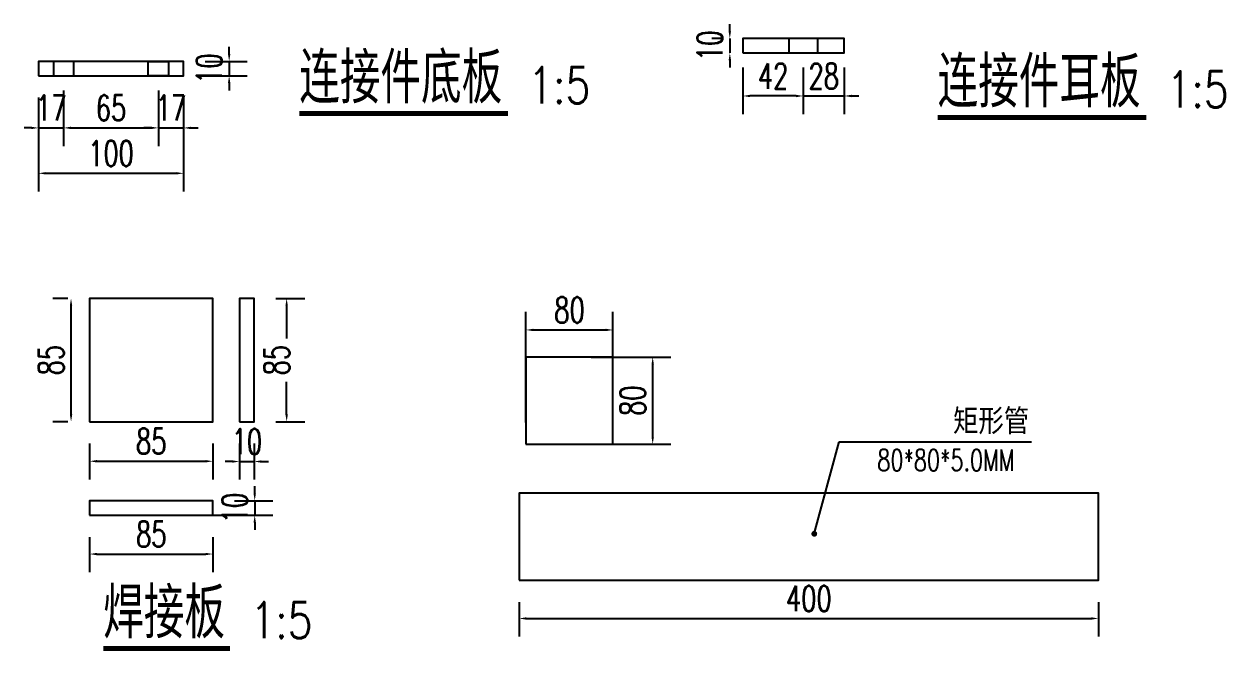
# Model space of a CAD drawing. Header units: millimetres. Extents: x -1471591 to 944464, y -468930 to 547002.
# Drawn here: x -940353 to -939525, y -40779 to -40347 of the extents above; entities that cross this region are included whole.
import ezdxf

# ---------------------------------------------------------------- set-up
doc = ezdxf.new("R2010")
doc.units = ezdxf.units.MM
doc.header["$LTSCALE"] = 10
doc.header["$PDMODE"] = 35
for name, color, linetype in [('DIM_LEAD', 3, 'Continuous'), ('DIM_SYMB', 3, 'Continuous'), ('PUB_TEXT', 7, 'Continuous'), ('W-STEEL_FRAME钢架', 3, 'Continuous')]:
    doc.layers.add(name, color=color, linetype=linetype)
doc.styles.add('_TCH_DIM', font='SIMPLEX.shx', dxfattribs={"bigfont": 'hztxt.shx'})
doc.styles.get("Standard").update_dxf_attribs({"font": 'simplex.shx', "width": 0.8, "bigfont": 'hztxt.shx'})
doc.styles.add('STANDARD_T3', font='simplex.shx', dxfattribs={"width": 0.7, "bigfont": 'hztxt.shx'})
doc.dimstyles.new('W&&5', dxfattribs={"dimtxt": 17.5, "dimasz": 5, "dimexe": 12.5, "dimexo": 15, "dimgap": 5, "dimtad": 1, "dimdec": 0, "dimzin": 0, "dimdsep": 46, "dimtxsty": 'STANDARD_T3', "dimcen": 0.09, "dimclrd": 1, "dimclre": 1, "dimclrt": 7, "dimazin": 2, "dimtfac": 1, "dimtdec": 0, "dimtix": 1, "dimtmove": 2, "dimatfit": 3, "dimfxl": 0, "dimtolj": 1, "dimtzin": 0, "dimarcsym": 0})

# ---------------------------------------------------------------- blocks, each defined once
blk = doc.blocks.new('*D1772')
at = {"color": 1, "lineweight": -2, "transparency": 16777216}
for p, q in [((-940307.88, -40636.07), (-940307.88, -40660.85)), ((-940222.88, -40636.07), (-940222.88, -40660.85)), ((-940302.88, -40648.35), (-940227.88, -40648.35))]:
    blk.add_line(p, q, dxfattribs=at)
at = {"color": 1, "transparency": 16777216}
for points in [[(-940302.88, -40647.52), (-940302.88, -40649.19), (-940307.88, -40648.35)], [(-940227.88, -40647.52), (-940227.88, -40649.19), (-940222.88, -40648.35)]]:
    blk.add_solid(points, dxfattribs=at)
at = {"layer": 'Defpoints', "color": 0, "transparency": 16777216}
for p in [(-940307.88, -40621.07), (-940222.88, -40621.07), (-940222.88, -40648.35)]:
    blk.add_point(p, dxfattribs=at)
at = {"color": 7, "transparency": 16777216, "insert": (-940265.38, -40634.6), "char_height": 17.5, "attachment_point": 5, "style": 'STANDARD_T3'}
blk.add_mtext('\\A1;85', dxfattribs=at)
blk = doc.blocks.new('*D1773')
at = {"color": 1, "lineweight": -2, "transparency": 16777216}
for p, q in [((-940322.88, -40536.07), (-940333.19, -40536.07)), ((-940320.69, -40616.07), (-940320.69, -40541.07)), ((-940322.88, -40621.07), (-940333.19, -40621.07))]:
    blk.add_line(p, q, dxfattribs=at)
at = {"color": 1, "transparency": 16777216}
for points in [[(-940321.52, -40541.07), (-940319.86, -40541.07), (-940320.69, -40536.07)], [(-940321.52, -40616.07), (-940319.86, -40616.07), (-940320.69, -40621.07)]]:
    blk.add_solid(points, dxfattribs=at)
at = {"layer": 'Defpoints', "color": 0, "transparency": 16777216}
for p in [(-940320.69, -40536.07), (-940307.88, -40536.07), (-940307.88, -40621.07)]:
    blk.add_point(p, dxfattribs=at)
at = {"color": 7, "transparency": 16777216, "insert": (-940334.44, -40578.57), "char_height": 17.5, "attachment_point": 5, "rotation": 90, "style": 'STANDARD_T3'}
blk.add_mtext('\\A1;85', dxfattribs=at)
blk = doc.blocks.new('*D474')
at = {"color": 1, "lineweight": -2, "transparency": 16777216}
for p, q in [((-940204.44, -40636.07), (-940204.44, -40661.05)), ((-940194.44, -40636.07), (-940194.44, -40661.05)), ((-940209.44, -40648.55), (-940214.44, -40648.55)), ((-940204.44, -40648.55), (-940194.44, -40648.55)), ((-940189.44, -40648.55), (-940184.44, -40648.55))]:
    blk.add_line(p, q, dxfattribs=at)
at = {"color": 1, "transparency": 16777216}
for points in [[(-940209.44, -40647.72), (-940209.44, -40649.39), (-940204.44, -40648.55)], [(-940189.44, -40647.72), (-940189.44, -40649.39), (-940194.44, -40648.55)]]:
    blk.add_solid(points, dxfattribs=at)
at = {"layer": 'Defpoints', "color": 0, "transparency": 16777216}
for p in [(-940204.44, -40621.07), (-940194.44, -40621.07), (-940194.44, -40648.55)]:
    blk.add_point(p, dxfattribs=at)
at = {"color": 7, "transparency": 16777216, "insert": (-940199.44, -40634.8), "char_height": 17.5, "attachment_point": 5, "style": 'STANDARD_T3'}
blk.add_mtext('\\A1;10', dxfattribs=at)
blk = doc.blocks.new('*D1774')
at = {"color": 1, "lineweight": -2, "transparency": 16777216}
for p, q in [((-940179.44, -40536.07), (-940159.49, -40536.07)), ((-940171.99, -40541.07), (-940171.99, -40563.66)), ((-940171.99, -40616.07), (-940171.99, -40593.49)), ((-940179.44, -40621.07), (-940159.49, -40621.07))]:
    blk.add_line(p, q, dxfattribs=at)
at = {"color": 1, "transparency": 16777216}
for points in [[(-940172.83, -40541.07), (-940171.16, -40541.07), (-940171.99, -40536.07)], [(-940172.83, -40616.07), (-940171.16, -40616.07), (-940171.99, -40621.07)]]:
    blk.add_solid(points, dxfattribs=at)
at = {"layer": 'Defpoints', "color": 0, "transparency": 16777216}
for p in [(-940194.44, -40536.07), (-940194.44, -40621.07), (-940171.99, -40621.07)]:
    blk.add_point(p, dxfattribs=at)
at = {"color": 7, "transparency": 16777216, "insert": (-940178.8, -40578.57), "char_height": 17.5, "attachment_point": 5, "rotation": 90, "style": 'STANDARD_T3'}
blk.add_mtext('\\A1;85', dxfattribs=at)
blk = doc.blocks.new('*D1775')
at = {"color": 1, "lineweight": -2, "transparency": 16777216}
for p, q in [((-940194.01, -40670.63), (-940194.01, -40665.63)), ((-940207.86, -40675.63), (-940181.51, -40675.63)), ((-940194.01, -40675.63), (-940194.01, -40685.63)), ((-940227.86, -40685.63), (-940181.51, -40685.63)), ((-940194.01, -40690.63), (-940194.01, -40695.63))]:
    blk.add_line(p, q, dxfattribs=at)
at = {"color": 1, "transparency": 16777216}
for points in [[(-940194.85, -40670.63), (-940193.18, -40670.63), (-940194.01, -40675.63)], [(-940194.85, -40690.63), (-940193.18, -40690.63), (-940194.01, -40685.63)]]:
    blk.add_solid(points, dxfattribs=at)
at = {"layer": 'Defpoints', "color": 0, "transparency": 16777216}
for p in [(-940222.86, -40675.63), (-940242.86, -40685.63), (-940194.01, -40685.63)]:
    blk.add_point(p, dxfattribs=at)
at = {"color": 7, "transparency": 16777216, "insert": (-940207.76, -40680.63), "char_height": 17.5, "attachment_point": 5, "rotation": 90, "style": 'STANDARD_T3'}
blk.add_mtext('\\A1;10', dxfattribs=at)
blk = doc.blocks.new('*D475')
at = {"color": 1, "lineweight": -2, "transparency": 16777216}
for p, q in [((-940211.64, -40367.46), (-940211.64, -40362.46)), ((-940228.13, -40372.46), (-940199.14, -40372.46)), ((-940211.64, -40372.46), (-940211.64, -40382.46)), ((-940228.13, -40382.46), (-940199.14, -40382.46)), ((-940211.64, -40387.46), (-940211.64, -40392.46))]:
    blk.add_line(p, q, dxfattribs=at)
at = {"color": 1, "transparency": 16777216}
for points in [[(-940212.48, -40367.46), (-940210.81, -40367.46), (-940211.64, -40372.46)], [(-940212.48, -40387.46), (-940210.81, -40387.46), (-940211.64, -40382.46)]]:
    blk.add_solid(points, dxfattribs=at)
at = {"layer": 'Defpoints', "color": 0, "transparency": 16777216}
for p in [(-940243.13, -40372.46), (-940243.13, -40382.46), (-940211.64, -40382.46)]:
    blk.add_point(p, dxfattribs=at)
at = {"color": 7, "transparency": 16777216, "insert": (-940225.39, -40377.46), "char_height": 17.5, "attachment_point": 5, "rotation": 90, "style": 'STANDARD_T3'}
blk.add_mtext('\\A1;10', dxfattribs=at)
blk = doc.blocks.new('*D482')
at = {"color": 1, "lineweight": -2, "transparency": 16777216}
for p, q in [((-940325.79, -40392.46), (-940325.79, -40430.87)), ((-940343.13, -40397.46), (-940343.13, -40430.87)), ((-940348.13, -40418.37), (-940353.13, -40418.37)), ((-940343.13, -40418.37), (-940325.79, -40418.37)), ((-940320.79, -40418.37), (-940315.79, -40418.37))]:
    blk.add_line(p, q, dxfattribs=at)
at = {"color": 1, "transparency": 16777216}
for points in [[(-940348.13, -40417.53), (-940348.13, -40419.2), (-940343.13, -40418.37)], [(-940320.79, -40417.53), (-940320.79, -40419.2), (-940325.79, -40418.37)]]:
    blk.add_solid(points, dxfattribs=at)
at = {"layer": 'Defpoints', "color": 0, "transparency": 16777216}
for p in [(-940325.79, -40377.46), (-940343.13, -40382.46), (-940325.79, -40418.37)]:
    blk.add_point(p, dxfattribs=at)
at = {"color": 7, "transparency": 16777216, "insert": (-940334.46, -40404.62), "char_height": 17.5, "attachment_point": 5, "style": 'STANDARD_T3'}
blk.add_mtext('\\A1;17', dxfattribs=at)
blk = doc.blocks.new('*D483')
at = {"color": 1, "lineweight": -2, "transparency": 16777216}
for p, q in [((-940260.46, -40392.46), (-940260.46, -40430.87)), ((-940243.13, -40397.46), (-940243.13, -40430.87)), ((-940265.46, -40418.37), (-940270.46, -40418.37)), ((-940260.46, -40418.37), (-940243.13, -40418.37)), ((-940238.13, -40418.37), (-940233.13, -40418.37))]:
    blk.add_line(p, q, dxfattribs=at)
at = {"color": 1, "transparency": 16777216}
for points in [[(-940265.46, -40417.53), (-940265.46, -40419.2), (-940260.46, -40418.37)], [(-940238.13, -40417.53), (-940238.13, -40419.2), (-940243.13, -40418.37)]]:
    blk.add_solid(points, dxfattribs=at)
at = {"layer": 'Defpoints', "color": 0, "transparency": 16777216}
for p in [(-940260.46, -40377.46), (-940243.13, -40382.46), (-940243.13, -40418.37)]:
    blk.add_point(p, dxfattribs=at)
at = {"color": 7, "transparency": 16777216, "insert": (-940251.79, -40404.62), "char_height": 17.5, "attachment_point": 5, "style": 'STANDARD_T3'}
blk.add_mtext('\\A1;17', dxfattribs=at)
blk = doc.blocks.new('*D481')
at = {"color": 1, "lineweight": -2, "transparency": 16777216}
for p, q in [((-940343.13, -40397.46), (-940343.13, -40462.2)), ((-940243.13, -40397.46), (-940243.13, -40462.2)), ((-940338.13, -40449.7), (-940248.13, -40449.7))]:
    blk.add_line(p, q, dxfattribs=at)
at = {"color": 1, "transparency": 16777216}
for points in [[(-940338.13, -40448.87), (-940338.13, -40450.54), (-940343.13, -40449.7)], [(-940248.13, -40448.87), (-940248.13, -40450.54), (-940243.13, -40449.7)]]:
    blk.add_solid(points, dxfattribs=at)
at = {"layer": 'Defpoints', "color": 0, "transparency": 16777216}
for p in [(-940343.13, -40382.46), (-940243.13, -40382.46), (-940243.13, -40449.7)]:
    blk.add_point(p, dxfattribs=at)
at = {"color": 7, "transparency": 16777216, "insert": (-940293.13, -40435.95), "char_height": 17.5, "attachment_point": 5, "style": 'STANDARD_T3'}
blk.add_mtext('\\A1;100', dxfattribs=at)
blk = doc.blocks.new('*D484')
at = {"color": 1, "lineweight": -2, "transparency": 16777216}
for p, q in [((-940325.79, -40392.46), (-940325.79, -40430.87)), ((-940260.46, -40392.46), (-940260.46, -40430.87)), ((-940320.79, -40418.37), (-940265.46, -40418.37))]:
    blk.add_line(p, q, dxfattribs=at)
at = {"color": 1, "transparency": 16777216}
for points in [[(-940320.79, -40417.53), (-940320.79, -40419.2), (-940325.79, -40418.37)], [(-940265.46, -40417.53), (-940265.46, -40419.2), (-940260.46, -40418.37)]]:
    blk.add_solid(points, dxfattribs=at)
at = {"layer": 'Defpoints', "color": 0, "transparency": 16777216}
for p in [(-940325.79, -40377.46), (-940260.46, -40377.46), (-940260.46, -40418.37)]:
    blk.add_point(p, dxfattribs=at)
at = {"color": 7, "transparency": 16777216, "insert": (-940293.13, -40404.62), "char_height": 17.5, "attachment_point": 5, "style": 'STANDARD_T3'}
blk.add_mtext('\\A1;65', dxfattribs=at)
blk = doc.blocks.new('*D491')
at = {"color": 1, "lineweight": -2, "transparency": 16777216}
for p, q in [((-939857.39, -40376.69), (-939857.39, -40408.84)), ((-939815.65, -40376.69), (-939815.65, -40408.84)), ((-939820.65, -40396.34), (-939852.39, -40396.34))]:
    blk.add_line(p, q, dxfattribs=at)
at = {"color": 1, "transparency": 16777216}
for points in [[(-939852.39, -40395.51), (-939852.39, -40397.18), (-939857.39, -40396.34)], [(-939820.65, -40395.51), (-939820.65, -40397.18), (-939815.65, -40396.34)]]:
    blk.add_solid(points, dxfattribs=at)
at = {"layer": 'Defpoints', "color": 0, "transparency": 16777216}
for p in [(-939857.39, -40361.69), (-939815.65, -40361.69), (-939857.39, -40396.34)]:
    blk.add_point(p, dxfattribs=at)
at = {"color": 7, "transparency": 16777216, "insert": (-939836.52, -40382.59), "char_height": 17.5, "attachment_point": 5, "style": 'STANDARD_T3'}
blk.add_mtext('\\A1;42', dxfattribs=at)
blk = doc.blocks.new('*D490')
at = {"color": 1, "lineweight": -2, "transparency": 16777216}
for p, q in [((-939815.65, -40376.69), (-939815.65, -40408.84)), ((-939787.39, -40376.69), (-939787.39, -40408.84)), ((-939820.65, -40396.34), (-939825.65, -40396.34)), ((-939815.65, -40396.34), (-939787.39, -40396.34)), ((-939782.39, -40396.34), (-939777.39, -40396.34))]:
    blk.add_line(p, q, dxfattribs=at)
at = {"color": 1, "transparency": 16777216}
for points in [[(-939820.65, -40395.51), (-939820.65, -40397.18), (-939815.65, -40396.34)], [(-939782.39, -40395.51), (-939782.39, -40397.18), (-939787.39, -40396.34)]]:
    blk.add_solid(points, dxfattribs=at)
at = {"layer": 'Defpoints', "color": 0, "transparency": 16777216}
for p in [(-939815.65, -40361.69), (-939787.39, -40361.69), (-939787.39, -40396.34)]:
    blk.add_point(p, dxfattribs=at)
at = {"color": 7, "transparency": 16777216, "insert": (-939801.52, -40382.59), "char_height": 17.5, "attachment_point": 5, "style": 'STANDARD_T3'}
blk.add_mtext('\\A1;28', dxfattribs=at)
blk = doc.blocks.new('*D492')
at = {"color": 1, "lineweight": -2, "transparency": 16777216}
for p, q in [((-939866.33, -40351.69), (-939866.33, -40346.69)), ((-939872.39, -40356.69), (-939878.83, -40356.69)), ((-939866.33, -40356.69), (-939866.33, -40366.69)), ((-939872.39, -40366.69), (-939878.83, -40366.69)), ((-939866.33, -40371.69), (-939866.33, -40376.69))]:
    blk.add_line(p, q, dxfattribs=at)
at = {"color": 1, "transparency": 16777216}
for points in [[(-939867.17, -40351.69), (-939865.5, -40351.69), (-939866.33, -40356.69)], [(-939867.17, -40371.69), (-939865.5, -40371.69), (-939866.33, -40366.69)]]:
    blk.add_solid(points, dxfattribs=at)
at = {"layer": 'Defpoints', "color": 0, "transparency": 16777216}
for p in [(-939857.39, -40356.69), (-939866.33, -40366.69), (-939857.39, -40366.69)]:
    blk.add_point(p, dxfattribs=at)
at = {"color": 7, "transparency": 16777216, "insert": (-939880.08, -40361.69), "char_height": 17.5, "attachment_point": 5, "rotation": 90, "style": 'STANDARD_T3'}
blk.add_mtext('\\A1;10', dxfattribs=at)
blk = doc.blocks.new('*D1770')
at = {"color": 1, "lineweight": -2, "transparency": 16777216}
for p, q in [((-940006.92, -40621.56), (-940006.92, -40545.26)), ((-939946.92, -40621.56), (-939946.92, -40545.26)), ((-940001.92, -40557.76), (-939951.92, -40557.76))]:
    blk.add_line(p, q, dxfattribs=at)
at = {"color": 1, "transparency": 16777216}
for points in [[(-940001.92, -40556.93), (-940001.92, -40558.6), (-940006.92, -40557.76)], [(-939951.92, -40556.93), (-939951.92, -40558.6), (-939946.92, -40557.76)]]:
    blk.add_solid(points, dxfattribs=at)
at = {"layer": 'Defpoints', "color": 0, "transparency": 16777216}
for p in [(-939946.92, -40557.76), (-940006.92, -40636.56), (-939946.92, -40636.56)]:
    blk.add_point(p, dxfattribs=at)
at = {"color": 7, "transparency": 16777216, "insert": (-939976.92, -40544.01), "char_height": 17.5, "attachment_point": 5, "style": 'STANDARD_T3'}
blk.add_mtext('\\A1;80', dxfattribs=at)
blk = doc.blocks.new('*D1771')
at = {"color": 1, "lineweight": -2, "transparency": 16777216}
for p, q in [((-939961.92, -40576.56), (-939907.02, -40576.56)), ((-939919.52, -40631.56), (-939919.52, -40581.56)), ((-939961.92, -40636.56), (-939907.02, -40636.56))]:
    blk.add_line(p, q, dxfattribs=at)
at = {"color": 1, "transparency": 16777216}
for points in [[(-939920.35, -40581.56), (-939918.69, -40581.56), (-939919.52, -40576.56)], [(-939920.35, -40631.56), (-939918.69, -40631.56), (-939919.52, -40636.56)]]:
    blk.add_solid(points, dxfattribs=at)
at = {"layer": 'Defpoints', "color": 0, "transparency": 16777216}
for p in [(-939976.92, -40576.56), (-939919.52, -40576.56), (-939976.92, -40636.56)]:
    blk.add_point(p, dxfattribs=at)
at = {"color": 7, "transparency": 16777216, "insert": (-939933.27, -40606.56), "char_height": 17.5, "attachment_point": 5, "rotation": 90, "style": 'STANDARD_T3'}
blk.add_mtext('\\A1;80', dxfattribs=at)
blk = doc.blocks.new('*D1776')
at = {"color": 1, "lineweight": -2, "transparency": 16777216}
for p, q in [((-940307.85, -40700.63), (-940307.85, -40724.87)), ((-940222.85, -40700.62), (-940222.85, -40724.87)), ((-940302.85, -40712.37), (-940227.85, -40712.37))]:
    blk.add_line(p, q, dxfattribs=at)
at = {"color": 1, "transparency": 16777216}
for points in [[(-940302.85, -40711.54), (-940302.85, -40713.21), (-940307.85, -40712.37)], [(-940227.85, -40711.54), (-940227.85, -40713.21), (-940222.85, -40712.37)]]:
    blk.add_solid(points, dxfattribs=at)
at = {"layer": 'Defpoints', "color": 0, "transparency": 16777216}
for p in [(-940307.85, -40685.63), (-940222.85, -40685.62), (-940222.85, -40712.37)]:
    blk.add_point(p, dxfattribs=at)
at = {"color": 7, "transparency": 16777216, "insert": (-940265.35, -40698.62), "char_height": 17.5, "attachment_point": 5, "style": 'STANDARD_T3'}
blk.add_mtext('\\A1;85', dxfattribs=at)
blk = doc.blocks.new('*D1911')
at = {"color": 1, "lineweight": -2, "transparency": 16777216}
for p, q in [((-940011.67, -40745.47), (-940011.67, -40769.34)), ((-939612.01, -40745.47), (-939612.01, -40769.34)), ((-940006.67, -40756.84), (-939617.01, -40756.84))]:
    blk.add_line(p, q, dxfattribs=at)
at = {"color": 1, "transparency": 16777216}
for points in [[(-940006.67, -40756), (-940006.67, -40757.67), (-940011.67, -40756.84)], [(-939617.01, -40756), (-939617.01, -40757.67), (-939612.01, -40756.84)]]:
    blk.add_solid(points, dxfattribs=at)
at = {"layer": 'Defpoints', "color": 0, "transparency": 16777216}
for p in [(-940011.67, -40730.47), (-939612.01, -40730.47), (-939612.01, -40756.84)]:
    blk.add_point(p, dxfattribs=at)
at = {"color": 7, "transparency": 16777216, "insert": (-939811.84, -40743.09), "char_height": 17.5, "attachment_point": 5, "style": 'STANDARD_T3'}
blk.add_mtext('\\A1;400', dxfattribs=at)

msp = doc.modelspace()

# ---------------------------------------------------------------- linework, layer by layer
for points in [[(-939857.39, -40366.69), (-939787.39, -40366.69), (-939787.39, -40356.69), (-939857.39, -40356.69)], [(-939825.65, -40366.69), (-939805.65, -40366.69), (-939805.65, -40356.69), (-939825.65, -40356.69)], [(-940307.88, -40621.07), (-940222.88, -40621.07), (-940222.88, -40536.07), (-940307.88, -40536.07)], [(-940204.44, -40621.07), (-940194.44, -40621.07), (-940194.44, -40536.07), (-940204.44, -40536.07)], [(-940307.86, -40685.63), (-940222.86, -40685.63), (-940222.86, -40675.63), (-940307.86, -40675.63)]]:
    msp.add_lwpolyline(points, close=True)
at = {"layer": 'DIM_LEAD'}
for p, q in [((-939808.09, -40698.42), (-939790.85, -40634.91)), ((-939790.85, -40634.91), (-939658.34, -40634.91))]:
    msp.add_line(p, q, dxfattribs=at)
at = {"layer": 'DIM_LEAD', "const_width": 2}
msp.add_lwpolyline([(-939808.35, -40699.39, 1), (-939807.83, -40697.46, 1)], format="xyb", close=True, dxfattribs=at)
at = {"layer": 'DIM_SYMB', "const_width": 3.5}
for points in [[(-940163.3, -40408.46), (-940019.39, -40408.46)], [(-939723.03, -40411.24), (-939579.12, -40411.24)], [(-940298.5, -40777.51), (-940211.03, -40777.51)]]:
    msp.add_lwpolyline(points, dxfattribs=at)
at = {"layer": 'W-STEEL_FRAME钢架', "color": 2}
for points in [[(-940343.13, -40382.46), (-940243.13, -40382.46), (-940243.13, -40372.46), (-940343.13, -40372.46)], [(-940318.79, -40382.46), (-940318.79, -40372.46), (-940332.79, -40372.46), (-940332.79, -40382.46)], [(-940267.46, -40382.46), (-940267.46, -40372.46), (-940253.46, -40372.46), (-940253.46, -40382.46)]]:
    msp.add_lwpolyline(points, close=True, dxfattribs=at)
at = {"layer": 'W-STEEL_FRAME钢架', "color": 6}
for points in [[(-940006.92, -40636.56), (-939946.92, -40636.56), (-939946.92, -40576.56), (-940006.92, -40576.56)], [(-940011.67, -40730.47), (-939612.01, -40730.47), (-939612.01, -40670.47), (-940011.67, -40670.47)]]:
    msp.add_lwpolyline(points, close=True, dxfattribs=at)

# ---------------------------------------------------------------- texts
at = {"layer": 'PUB_TEXT', "color": 7, "width": 0.8}
for s, height, p in [('连接件底板', 35, (-940163.3, -40401.46)), ('连接件耳板', 35, (-939723.03, -40404.24)), ('1:5', 25, (-940005.39, -40401.46)), ('1:5', 25, (-939565.12, -40404.24)), ('焊接板', 35, (-940298.5, -40770.51)), ('1:5', 25, (-940197.03, -40770.51))]:
    msp.add_text(s, height=height, dxfattribs=at).set_placement(p)
at = {"layer": 'PUB_TEXT', "color": 7, "style": '_TCH_DIM'}
msp.add_text('矩形管', height=17.5, dxfattribs=at).set_placement((-939712.37, -40629.66))
at = {"layer": 'PUB_TEXT', "color": 7, "style": '_TCH_DIM', "width": 0.705882}
msp.add_text('80*80*5.0MM', height=14.875, dxfattribs=at).set_placement((-939764.59, -40655.03))

# ---------------------------------------------------------------- dimensions: what is measured, and where the dimension line sits
for base, p1, p2, picture, middle in [((-939866.33, -40366.69), (-939857.39, -40356.69), (-939857.39, -40366.69), '*D492', (-939880.08, -40361.69)), ((-940211.64, -40382.46), (-940243.13, -40372.46), (-940243.13, -40382.46), '*D475', (-940225.39, -40377.46)), ((-940320.69, -40536.07), (-940307.88, -40621.07), (-940307.88, -40536.07), '*D1773', (-940334.44, -40578.57)), ((-940194.01, -40685.63), (-940222.86, -40675.63), (-940242.86, -40685.63), '*D1775', (-940207.76, -40680.63))]:
    dim = msp.add_linear_dim(base=base, p1=p1, p2=p2, angle=90, dimstyle='W&&5')
    dim.commit()
    dim.dimension.update_dxf_attribs({"geometry": picture, "text_midpoint": middle})
for base, p1, p2, picture, middle in [((-939857.39, -40396.34), (-939815.65, -40361.69), (-939857.39, -40361.69), '*D491', (-939836.52, -40382.59)), ((-939787.39, -40396.34), (-939815.65, -40361.69), (-939787.39, -40361.69), '*D490', (-939801.52, -40382.59)), ((-940325.79, -40418.37), (-940343.13, -40382.46), (-940325.79, -40377.46), '*D482', (-940334.46, -40404.62)), ((-940260.46, -40418.37), (-940325.79, -40377.46), (-940260.46, -40377.46), '*D484', (-940293.13, -40404.62)), ((-940243.13, -40418.37), (-940260.46, -40377.46), (-940243.13, -40382.46), '*D483', (-940251.79, -40404.62)), ((-940243.13, -40449.7), (-940343.13, -40382.46), (-940243.13, -40382.46), '*D481', (-940293.13, -40435.95)), ((-940222.88, -40648.35), (-940307.88, -40621.07), (-940222.88, -40621.07), '*D1772', (-940265.38, -40634.6)), ((-940194.44, -40648.55), (-940204.44, -40621.07), (-940194.44, -40621.07), '*D474', (-940199.44, -40634.8)), ((-940222.85, -40712.37), (-940307.85, -40685.63), (-940222.85, -40685.62), '*D1776', (-940265.35, -40698.62)), ((-939612.01, -40756.84), (-940011.67, -40730.47), (-939612.01, -40730.47), '*D1911', (-939811.84, -40743.09))]:
    dim = msp.add_linear_dim(base=base, p1=p1, p2=p2, dimstyle='W&&5')
    dim.commit()
    dim.dimension.update_dxf_attribs({"geometry": picture, "text_midpoint": middle})
dim = msp.add_linear_dim(base=(-940171.99, -40621.07), p1=(-940194.44, -40536.07), p2=(-940194.44, -40621.07), angle=90, dimstyle='W&&5')
dim.commit()
dim.dimension.update_dxf_attribs({"geometry": '*D1774', "text_midpoint": (-940178.8, -40578.57), "dimtype": 128})
dim = msp.add_linear_dim(base=(-939946.92, -40557.76), p1=(-940006.92, -40636.56), p2=(-939946.92, -40636.56), text='80', dimstyle='W&&5')
dim.commit()
dim.dimension.update_dxf_attribs({"geometry": '*D1770', "text_midpoint": (-939976.92, -40544.01)})
dim = msp.add_linear_dim(base=(-939919.52, -40576.56), p1=(-939976.92, -40636.56), p2=(-939976.92, -40576.56), angle=90, text='80', dimstyle='W&&5')
dim.commit()
dim.dimension.update_dxf_attribs({"geometry": '*D1771', "text_midpoint": (-939933.27, -40606.56)})

doc.saveas('drawing.dxf')
